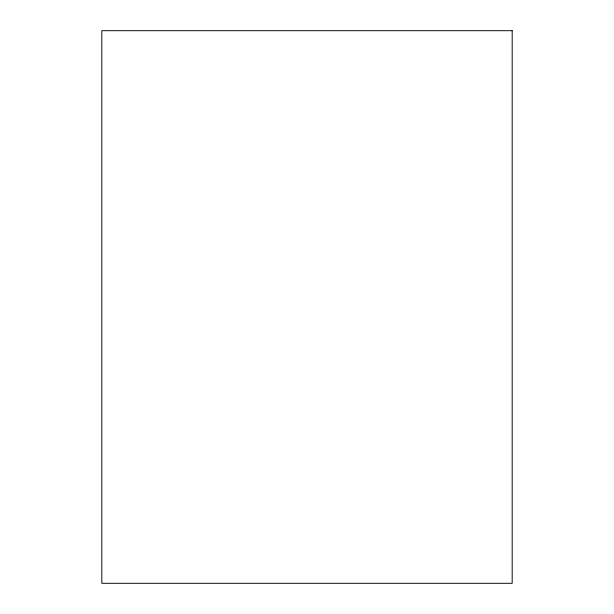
<?xml version="1.0" encoding="UTF-8"?>
<svg xmlns="http://www.w3.org/2000/svg" width="614" height="614" viewBox="0 0 614 614"><rect width="100%" height="100%" fill="white"/><g stroke="black" fill="none" stroke-linecap="round" stroke-linejoin="round"><path stroke-width="0.92" d="M512.183 30.7L101.817 30.7L101.817 583.3L512.183 583.3L512.183 30.7"/></g></svg>
